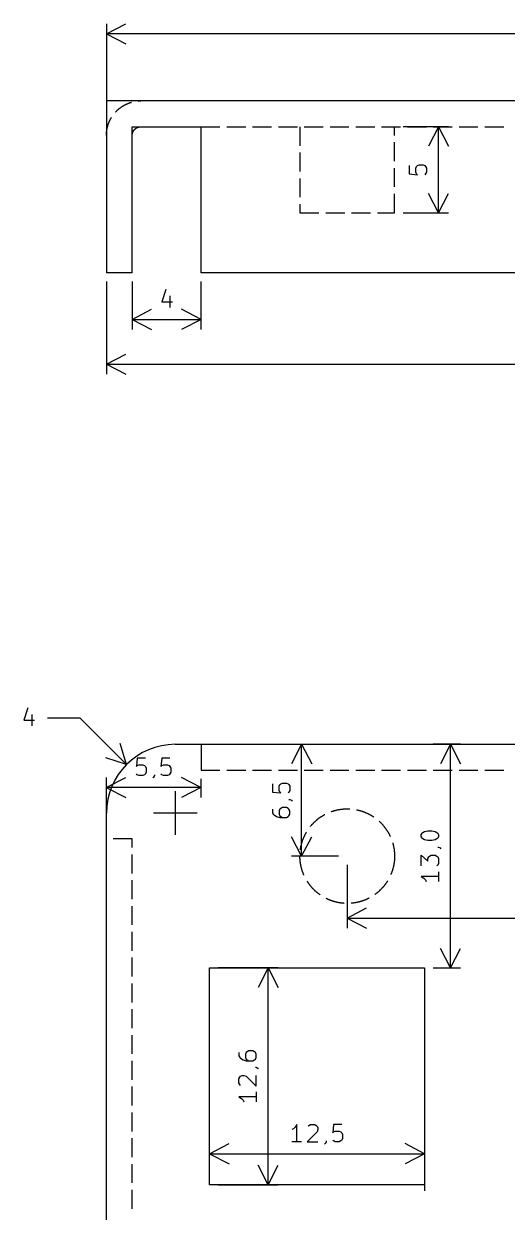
# Model space of a CAD drawing. Extents: x 111 to 500, y -217 to 4.
# Drawn here: x 166.5 to 194.6, y -75.5 to -6.4 of the extents above; entities that cross this region are included whole.
import ezdxf

# ---------------------------------------------------------------- set-up
doc = ezdxf.new("R2010")
doc.units = 0
doc.layers.add('BLACK', color=7, linetype='CONTINUOUS')

msp = doc.modelspace()

# ---------------------------------------------------------------- linework, layer by layer
at = {"layer": 'BLACK', "linetype": 'CONTINUOUS'}
for p, q in [((171.3, -7), (172.426504, -6.413579)), ((171.3, -6.41358), (171.3, -15.4)), ((297.3, -7), (171.3, -7)), ((171.3, -7), (172.426504, -7.586421)), ((423.3, -10.9), (171.3, -10.9)), ((171.3, -10.9), (171.3, -20.9)), ((172.517633, -11.059375), (172.533725, -11.052617)), ((172.533725, -11.052617), (172.549875, -11.046001)), ((172.549875, -11.046001), (172.566083, -11.039525)), ((172.566083, -11.039525), (172.582346, -11.033192)), ((172.582346, -11.033192), (172.598664, -11.027)), ((172.598664, -11.027), (172.615036, -11.020951)), ((172.615036, -11.020951), (172.63146, -11.015045)), ((172.63146, -11.015045), (172.647934, -11.009283)), ((172.647934, -11.009283), (172.664458, -11.003665)), ((172.664458, -11.003665), (172.681031, -10.998191)), ((172.681031, -10.998191), (172.697651, -10.992862)), ((172.697651, -10.992862), (172.714316, -10.987678)), ((172.714316, -10.987678), (172.731027, -10.98264)), ((172.731027, -10.98264), (172.74778, -10.977748)), ((172.74778, -10.977748), (172.764576, -10.973002)), ((172.764576, -10.973002), (172.765002, -10.972884)), ((173.158526, -10.90501), (173.17594, -10.903851)), ((173.17594, -10.903851), (173.193365, -10.902845)), ((173.193365, -10.902845), (173.210797, -10.90199)), ((173.210797, -10.90199), (173.228236, -10.901288)), ((173.228236, -10.901288), (173.24568, -10.900738)), ((173.24568, -10.900738), (173.263129, -10.90034)), ((173.263129, -10.90034), (173.280581, -10.900094)), ((173.280581, -10.900094), (173.298034, -10.900001)), ((173.298034, -10.900001), (173.3, -10.9)), ((171.836622, -11.536722), (171.848575, -11.524004)), ((171.848575, -11.524004), (171.860638, -11.511391)), ((171.860638, -11.511391), (171.87281, -11.498883)), ((171.87281, -11.498883), (171.885091, -11.486482)), ((171.885091, -11.486482), (171.89748, -11.474188)), ((171.89748, -11.474188), (171.909976, -11.462004)), ((171.909976, -11.462004), (171.922578, -11.449928)), ((171.922578, -11.449928), (171.935284, -11.437963)), ((171.935284, -11.437963), (171.948095, -11.42611)), ((171.948095, -11.42611), (171.961008, -11.414368)), ((171.961008, -11.414368), (171.974024, -11.40274)), ((171.974024, -11.40274), (171.98714, -11.391226)), ((171.98714, -11.391226), (172.000356, -11.379827)), ((172.000356, -11.379827), (172.013672, -11.368543)), ((172.013672, -11.368543), (172.027085, -11.357376)), ((172.027085, -11.357376), (172.040595, -11.346327)), ((172.040595, -11.346327), (172.054201, -11.335396)), ((172.054201, -11.335396), (172.067902, -11.324584)), ((172.067902, -11.324584), (172.081697, -11.313892)), ((172.081697, -11.313892), (172.095585, -11.303321)), ((172.095585, -11.303321), (172.109564, -11.292871)), ((172.109564, -11.292871), (172.123634, -11.282544)), ((172.123634, -11.282544), (172.137794, -11.27234)), ((172.137794, -11.27234), (172.152042, -11.26226)), ((172.152042, -11.26226), (172.166377, -11.252305)), ((172.166377, -11.252305), (172.180799, -11.242475)), ((172.180799, -11.242475), (172.195306, -11.232771)), ((172.195306, -11.232771), (172.209898, -11.223195)), ((172.209898, -11.223195), (172.224572, -11.213746)), ((172.224572, -11.213746), (172.239328, -11.204425)), ((172.239328, -11.204425), (172.254165, -11.195234)), ((172.254165, -11.195234), (172.269081, -11.186172)), ((172.269081, -11.186172), (172.284076, -11.177241)), ((172.284076, -11.177241), (172.299149, -11.168441)), ((172.299149, -11.168441), (172.314297, -11.159773)), ((172.314297, -11.159773), (172.329521, -11.151237)), ((172.329521, -11.151237), (172.344819, -11.142835)), ((172.344819, -11.142835), (172.360189, -11.134567)), ((172.360189, -11.134567), (172.375631, -11.126433)), ((172.375631, -11.126433), (172.391143, -11.118434)), ((172.391143, -11.118434), (172.406725, -11.11057)), ((172.406725, -11.11057), (172.422374, -11.102843)), ((172.422374, -11.102843), (172.438091, -11.095253)), ((172.438091, -11.095253), (172.453873, -11.0878)), ((172.453873, -11.0878), (172.469719, -11.080485)), ((172.469719, -11.080485), (172.485629, -11.073309)), ((172.485629, -11.073309), (172.5016, -11.066272)), ((172.5016, -11.066272), (172.517633, -11.059375)), ((171.35126, -12.450098), (171.35526, -12.433109)), ((171.35526, -12.433109), (171.359409, -12.416156)), ((171.359409, -12.416156), (171.363705, -12.39924)), ((171.363705, -12.39924), (171.368148, -12.382362)), ((171.368148, -12.382362), (171.372739, -12.365523)), ((171.372739, -12.365523), (171.377477, -12.348725)), ((171.377477, -12.348725), (171.382361, -12.331969)), ((171.382361, -12.331969), (171.38739, -12.315257)), ((171.38739, -12.315257), (171.392566, -12.298588)), ((171.392566, -12.298588), (171.397887, -12.281966)), ((171.397887, -12.281966), (171.403353, -12.265391)), ((171.403353, -12.265391), (171.408963, -12.248864)), ((171.408963, -12.248864), (171.414717, -12.232386)), ((171.414717, -12.232386), (171.420615, -12.21596)), ((171.420615, -12.21596), (171.426656, -12.199585)), ((171.426656, -12.199585), (171.432839, -12.183264)), ((171.432839, -12.183264), (171.439165, -12.166998)), ((171.439165, -12.166998), (171.445632, -12.150787)), ((171.445632, -12.150787), (171.452241, -12.134633)), ((171.452241, -12.134633), (171.45899, -12.118538)), ((171.45899, -12.118538), (171.46588, -12.102502)), ((171.46588, -12.102502), (171.472909, -12.086527)), ((171.472909, -12.086527), (171.480077, -12.070614)), ((171.480077, -12.070614), (171.487384, -12.054763)), ((171.487384, -12.054763), (171.494829, -12.038978)), ((171.494829, -12.038978), (171.502412, -12.023258)), ((171.502412, -12.023258), (171.510131, -12.007604)), ((171.510131, -12.007604), (171.517987, -11.992019)), ((171.517987, -11.992019), (171.525978, -11.976503)), ((171.525978, -11.976503), (171.534105, -11.961057)), ((171.534105, -11.961057), (171.542366, -11.945682)), ((171.542366, -11.945682), (171.550761, -11.930381)), ((171.550761, -11.930381), (171.559289, -11.915153)), ((171.559289, -11.915153), (171.567949, -11.9)), ((171.567949, -11.9), (171.576742, -11.884923)), ((171.576742, -11.884923), (171.585665, -11.869924)), ((171.585665, -11.869924), (171.59472, -11.855003)), ((171.59472, -11.855003), (171.594951, -11.854626)), ((172.8, -12.4), (176.8, -12.4)), ((172.8, -20.9), (172.8, -12.4)), ((173.112697, -12.436408), (173.116749, -12.434791)), ((173.116749, -12.434791), (173.120816, -12.43321)), ((173.120816, -12.43321), (173.124896, -12.431664)), ((173.124896, -12.431664), (173.12899, -12.430154)), ((173.12899, -12.430154), (173.133097, -12.428679)), ((173.133097, -12.428679), (173.137216, -12.427241)), ((173.137216, -12.427241), (173.141348, -12.425838)), ((173.141348, -12.425838), (173.145492, -12.424472)), ((173.145492, -12.424472), (173.149647, -12.423142)), ((173.149647, -12.423142), (173.153814, -12.421848)), ((173.153814, -12.421848), (173.157992, -12.42059)), ((173.157992, -12.42059), (173.162181, -12.419369)), ((173.162181, -12.419369), (173.166381, -12.418185)), ((173.166381, -12.418185), (173.17059, -12.417037)), ((173.17059, -12.417037), (173.17481, -12.415926)), ((173.17481, -12.415926), (173.179039, -12.414852)), ((173.179039, -12.414852), (173.183277, -12.413815)), ((173.183277, -12.413815), (173.187524, -12.412815)), ((173.187524, -12.412815), (173.19178, -12.411852)), ((173.19178, -12.411852), (173.196044, -12.410926)), ((173.196044, -12.410926), (173.200316, -12.410038)), ((173.200316, -12.410038), (173.204596, -12.409186)), ((173.204596, -12.409186), (173.208882, -12.408373)), ((173.208882, -12.408373), (173.213176, -12.407596)), ((173.213176, -12.407596), (173.217476, -12.406857)), ((173.217476, -12.406857), (173.221783, -12.406156)), ((173.221783, -12.406156), (173.226095, -12.405492)), ((173.226095, -12.405492), (173.230413, -12.404866)), ((173.230413, -12.404866), (173.234737, -12.404278)), ((173.234737, -12.404278), (173.239065, -12.403727)), ((173.239065, -12.403727), (173.243398, -12.403214)), ((173.243398, -12.403214), (173.247736, -12.402739)), ((173.247736, -12.402739), (173.252077, -12.402302)), ((173.252077, -12.402302), (173.256422, -12.401903)), ((173.256422, -12.401903), (173.26077, -12.401541)), ((173.26077, -12.401541), (173.265122, -12.401218)), ((173.265122, -12.401218), (173.269476, -12.400933)), ((173.269476, -12.400933), (173.273832, -12.400685)), ((173.273832, -12.400685), (173.27819, -12.400476)), ((173.27819, -12.400476), (173.28255, -12.400305)), ((173.28255, -12.400305), (173.286912, -12.400171)), ((173.286912, -12.400171), (173.291274, -12.400076)), ((173.291274, -12.400076), (173.295637, -12.400019)), ((173.295637, -12.400019), (173.3, -12.4)), ((176.8, -12.4), (177.9, -12.4)), ((176.8, -20.9), (176.8, -12.4)), ((178.3, -12.4), (179.4, -12.4)), ((179.8, -12.4), (180.9, -12.4)), ((181.3, -12.4), (182.4, -12.4)), ((182.55, -12.4), (182.55, -13.5)), ((182.8, -12.4), (183.9, -12.4)), ((184.3, -12.4), (185.4, -12.4)), ((185.8, -12.4), (186.9, -12.4)), ((187.3, -12.4), (188.4, -12.4)), ((188.05, -12.9), (188.05, -12.4)), ((191.18642, -12.4), (188.55, -12.4)), ((188.8, -12.4), (189.9, -12.4)), ((190.6, -12.4), (190.013579, -13.526504)), ((190.3, -12.4), (191.4, -12.4)), ((190.6, -17.4), (190.6, -12.4)), ((190.6, -12.4), (191.186421, -13.526504)), ((191.8, -12.4), (192.9, -12.4)), ((193.3, -12.4), (194.4, -12.4)), ((171.3, -12.9), (171.300076, -12.882547)), ((171.300076, -12.882547), (171.300305, -12.865095)), ((171.300305, -12.865095), (171.300685, -12.847646)), ((171.300685, -12.847646), (171.301218, -12.830201)), ((171.301218, -12.830201), (171.301904, -12.812761)), ((171.301904, -12.812761), (171.302741, -12.795328)), ((171.302741, -12.795328), (171.30373, -12.777903)), ((171.30373, -12.777903), (171.304872, -12.760487)), ((171.304872, -12.760487), (171.306165, -12.743082)), ((171.306165, -12.743082), (171.307611, -12.725689)), ((171.307611, -12.725689), (171.309208, -12.708308)), ((171.309208, -12.708308), (171.310956, -12.690943)), ((171.310956, -12.690943), (171.312856, -12.673594)), ((171.312856, -12.673594), (171.314908, -12.656261)), ((171.314908, -12.656261), (171.31711, -12.638948)), ((171.31711, -12.638948), (171.319464, -12.621654)), ((171.319464, -12.621654), (171.321968, -12.604381)), ((171.321968, -12.604381), (171.324623, -12.587131)), ((171.324623, -12.587131), (171.327429, -12.569905)), ((171.327429, -12.569905), (171.330384, -12.552704)), ((171.330384, -12.552704), (171.33349, -12.535529)), ((171.33349, -12.535529), (171.336746, -12.518382)), ((171.336746, -12.518382), (171.340151, -12.501264)), ((171.340151, -12.501264), (171.343705, -12.484177)), ((171.343705, -12.484177), (171.347408, -12.467121)), ((171.347408, -12.467121), (171.35126, -12.450098)), ((172.8, -12.9), (172.800019, -12.895637)), ((172.800019, -12.895637), (172.800076, -12.891274)), ((172.800076, -12.891274), (172.800171, -12.886912)), ((172.800171, -12.886912), (172.800305, -12.88255)), ((172.800305, -12.88255), (172.800476, -12.87819)), ((172.800476, -12.87819), (172.800685, -12.873832)), ((172.800685, -12.873832), (172.800933, -12.869476)), ((172.800933, -12.869476), (172.801218, -12.865122)), ((172.801218, -12.865122), (172.801541, -12.86077)), ((172.801541, -12.86077), (172.801903, -12.856422)), ((172.801903, -12.856422), (172.802302, -12.852077)), ((172.802302, -12.852077), (172.802739, -12.847736)), ((172.802739, -12.847736), (172.803214, -12.843398)), ((172.803214, -12.843398), (172.803727, -12.839065)), ((172.803727, -12.839065), (172.804278, -12.834737)), ((172.804278, -12.834737), (172.804866, -12.830413)), ((172.804866, -12.830413), (172.805492, -12.826095)), ((172.805492, -12.826095), (172.806156, -12.821783)), ((172.806156, -12.821783), (172.806857, -12.817476)), ((172.806857, -12.817476), (172.807596, -12.813176)), ((172.807596, -12.813176), (172.808373, -12.808882)), ((172.808373, -12.808882), (172.809186, -12.804596)), ((172.809186, -12.804596), (172.810038, -12.800316)), ((172.810038, -12.800316), (172.810926, -12.796044)), ((172.810926, -12.796044), (172.811852, -12.79178)), ((172.811852, -12.79178), (172.812815, -12.787524)), ((172.812815, -12.787524), (172.813815, -12.783277)), ((172.813815, -12.783277), (172.814852, -12.779039)), ((172.814852, -12.779039), (172.815926, -12.77481)), ((172.815926, -12.77481), (172.817037, -12.77059)), ((172.817037, -12.77059), (172.818185, -12.766381)), ((172.818185, -12.766381), (172.819369, -12.762181)), ((172.819369, -12.762181), (172.82059, -12.757992)), ((172.82059, -12.757992), (172.821848, -12.753814)), ((172.821848, -12.753814), (172.823142, -12.749647)), ((172.823142, -12.749647), (172.824472, -12.745492)), ((172.824472, -12.745492), (172.825838, -12.741348)), ((172.825838, -12.741348), (172.827241, -12.737216)), ((172.827241, -12.737216), (172.828679, -12.733097)), ((172.828679, -12.733097), (172.830154, -12.72899)), ((172.830154, -12.72899), (172.831664, -12.724896)), ((172.831664, -12.724896), (172.83321, -12.720816)), ((172.83321, -12.720816), (172.834791, -12.716749)), ((172.834791, -12.716749), (172.836408, -12.712697)), ((172.836408, -12.712697), (172.83806, -12.708658)), ((172.83806, -12.708658), (172.839748, -12.704634)), ((172.839748, -12.704634), (172.84147, -12.700625)), ((172.84147, -12.700625), (172.843227, -12.696632)), ((172.843227, -12.696632), (172.845019, -12.692653)), ((172.845019, -12.692653), (172.846846, -12.688691)), ((172.846846, -12.688691), (172.848707, -12.684744)), ((172.848707, -12.684744), (172.850603, -12.680814)), ((172.850603, -12.680814), (172.852533, -12.676901)), ((172.852533, -12.676901), (172.854497, -12.673005)), ((172.854497, -12.673005), (172.856495, -12.669126)), ((172.856495, -12.669126), (172.858526, -12.665264)), ((172.858526, -12.665264), (172.860591, -12.661421)), ((172.860591, -12.661421), (172.86269, -12.657595)), ((172.86269, -12.657595), (172.864822, -12.653788)), ((172.864822, -12.653788), (172.866987, -12.65)), ((172.866987, -12.65), (172.869185, -12.646231)), ((172.869185, -12.646231), (172.871416, -12.642481)), ((172.871416, -12.642481), (172.87368, -12.638751)), ((172.87368, -12.638751), (172.875976, -12.63504)), ((172.875976, -12.63504), (172.878304, -12.63135)), ((172.878304, -12.63135), (172.880665, -12.62768)), ((172.880665, -12.62768), (172.883057, -12.624032)), ((172.883057, -12.624032), (172.885481, -12.620404)), ((172.885481, -12.620404), (172.887937, -12.616797)), ((172.887937, -12.616797), (172.890424, -12.613212)), ((172.890424, -12.613212), (172.892942, -12.609649)), ((172.892942, -12.609649), (172.895492, -12.606107)), ((172.895492, -12.606107), (172.898072, -12.602589)), ((172.898072, -12.602589), (172.900682, -12.599092)), ((172.900682, -12.599092), (172.903323, -12.595619)), ((172.903323, -12.595619), (172.905995, -12.592169)), ((172.905995, -12.592169), (172.908696, -12.588743)), ((172.908696, -12.588743), (172.911427, -12.58534)), ((172.911427, -12.58534), (172.914188, -12.581961)), ((172.914188, -12.581961), (172.916978, -12.578606)), ((172.916978, -12.578606), (172.919797, -12.575276)), ((172.919797, -12.575276), (172.922645, -12.57197)), ((172.922645, -12.57197), (172.925522, -12.56869)), ((172.925522, -12.56869), (172.928428, -12.565435)), ((172.928428, -12.565435), (172.931361, -12.562205)), ((172.931361, -12.562205), (172.934323, -12.559001)), ((172.934323, -12.559001), (172.937313, -12.555823)), ((172.937313, -12.555823), (172.94033, -12.552671)), ((172.94033, -12.552671), (172.943375, -12.549545)), ((172.943375, -12.549545), (172.946447, -12.546447)), ((172.946447, -12.546447), (172.949545, -12.543375)), ((172.949545, -12.543375), (172.952671, -12.54033)), ((172.952671, -12.54033), (172.955823, -12.537313)), ((172.955823, -12.537313), (172.959001, -12.534323)), ((172.959001, -12.534323), (172.962205, -12.531361)), ((172.962205, -12.531361), (172.965435, -12.528428)), ((172.965435, -12.528428), (172.96869, -12.525522)), ((172.96869, -12.525522), (172.97197, -12.522645)), ((172.97197, -12.522645), (172.975276, -12.519797)), ((172.975276, -12.519797), (172.978606, -12.516978)), ((172.978606, -12.516978), (172.981961, -12.514188)), ((172.981961, -12.514188), (172.98534, -12.511427)), ((172.98534, -12.511427), (172.988743, -12.508696)), ((172.988743, -12.508696), (172.992169, -12.505995)), ((172.992169, -12.505995), (172.995619, -12.503323)), ((172.995619, -12.503323), (172.999092, -12.500682)), ((172.999092, -12.500682), (173.002589, -12.498072)), ((173.002589, -12.498072), (173.006107, -12.495492)), ((173.006107, -12.495492), (173.009649, -12.492942)), ((173.009649, -12.492942), (173.013212, -12.490424)), ((173.013212, -12.490424), (173.016797, -12.487937)), ((173.016797, -12.487937), (173.020404, -12.485481)), ((173.020404, -12.485481), (173.024032, -12.483057)), ((173.024032, -12.483057), (173.02768, -12.480665)), ((173.02768, -12.480665), (173.03135, -12.478304)), ((173.03135, -12.478304), (173.03504, -12.475976)), ((173.03504, -12.475976), (173.038751, -12.47368)), ((173.038751, -12.47368), (173.042481, -12.471416)), ((173.042481, -12.471416), (173.046231, -12.469185)), ((173.046231, -12.469185), (173.05, -12.466987)), ((173.05, -12.466987), (173.053788, -12.464822)), ((173.053788, -12.464822), (173.057595, -12.46269)), ((173.057595, -12.46269), (173.061421, -12.460591)), ((173.061421, -12.460591), (173.065264, -12.458526)), ((173.065264, -12.458526), (173.069126, -12.456495)), ((173.069126, -12.456495), (173.073005, -12.454497)), ((173.073005, -12.454497), (173.076901, -12.452533)), ((173.076901, -12.452533), (173.080814, -12.450603)), ((173.080814, -12.450603), (173.084744, -12.448707)), ((173.084744, -12.448707), (173.088691, -12.446846)), ((173.088691, -12.446846), (173.092653, -12.445019)), ((173.092653, -12.445019), (173.096632, -12.443227)), ((173.096632, -12.443227), (173.100625, -12.44147)), ((173.100625, -12.44147), (173.104634, -12.439748)), ((173.104634, -12.439748), (173.108658, -12.43806)), ((173.108658, -12.43806), (173.112697, -12.436408)), ((188.05, -14.4), (188.05, -13.3)), ((182.55, -13.9), (182.55, -15)), ((188.05, -15.9), (188.05, -14.8)), ((188.904819, -14.661904), (188.904819, -15.138094)), ((188.904819, -15.138094), (189.381009, -15.185713)), ((189.285771, -14.804761), (189.33339, -14.709523)), ((189.285771, -15.042856), (189.285771, -14.804761)), ((189.33339, -15.138094), (189.285771, -15.042856)), ((189.33339, -14.709523), (189.381009, -14.661904)), ((189.381009, -15.185713), (189.33339, -15.138094)), ((189.381009, -14.661904), (189.476247, -14.614285)), ((189.476247, -14.614285), (189.714342, -14.614285)), ((189.714342, -14.614285), (189.80958, -14.661904)), ((189.80958, -14.661904), (189.8572, -14.709523)), ((189.8572, -15.138094), (189.80958, -15.185713)), ((189.8572, -14.709523), (189.904819, -14.804761)), ((189.904819, -15.042856), (189.8572, -15.138094)), ((189.904819, -14.804761), (189.904819, -15.042856)), ((182.55, -15.4), (182.55, -16.5)), ((188.05, -17.4), (188.05, -16.3)), ((190.6, -17.4), (190.013579, -16.273496)), ((190.6, -17.4), (191.186421, -16.273496)), ((182.55, -16.9), (182.55, -17.4)), ((182.55, -17.4), (183.65, -17.4)), ((184.05, -17.4), (185.15, -17.4)), ((185.55, -17.4), (186.65, -17.4)), ((187.05, -17.4), (188.05, -17.4)), ((188.55, -17.4), (191.18642, -17.4)), ((172.8, -20.9), (171.3, -20.9)), ((171.3, -21.4), (171.3, -26.78642)), ((172.8, -21.4), (172.8, -24.18642)), ((417.8, -20.9), (176.8, -20.9)), ((176.8, -24.18642), (176.8, -21.4)), ((174.752381, -21.8572), (174.514286, -22.571485)), ((174.514286, -22.571485), (175.133333, -22.571485)), ((174.990476, -22.238152), (174.990476, -22.904819)), ((172.8, -23.6), (173.926504, -23.013579)), ((176.8, -23.6), (175.673496, -23.013579)), ((172.8, -23.6), (176.8, -23.6)), ((172.8, -23.6), (173.926504, -24.186421)), ((176.8, -23.6), (175.673496, -24.186421)), ((171.3, -26.2), (172.426504, -25.613579)), ((171.3, -26.2), (423.3, -26.2)), ((171.3, -26.2), (172.426504, -26.786421)), ((166.733333, -46.184696), (166.495238, -46.898981)), ((166.495238, -46.898981), (167.114285, -46.898981)), ((166.971428, -46.565648), (166.971428, -47.232315)), ((169.777496, -46.777496), (167.882143, -46.777496)), ((172.471573, -49.471573), (169.777496, -46.777496)), ((172.471573, -49.471573), (172.089677, -48.260352)), ((175.3, -48.3), (419.3, -48.3)), ((176.8, -48.3), (176.8, -49.8)), ((176.8, -48.3), (176.8, -49.4)), ((182.65, -48.3), (182.063579, -49.426504)), ((182.06358, -48.3), (184.05, -48.3)), ((182.65, -54.8), (182.65, -48.3)), ((182.65, -48.3), (183.236421, -49.426504)), ((191.88642, -48.3), (190.3, -48.3)), ((191.3, -48.3), (190.713579, -49.426504)), ((191.3, -61.3), (191.3, -48.3)), ((191.3, -48.3), (191.886421, -49.426504)), ((172.471573, -49.471573), (171.260352, -49.089677)), ((173.090638, -49.1118), (173.043019, -49.58799)), ((173.043019, -49.58799), (173.090638, -49.540371)), ((173.566828, -49.1118), (173.090638, -49.1118)), ((173.090638, -49.540371), (173.185876, -49.492752)), ((173.185876, -49.492752), (173.423971, -49.492752)), ((173.423971, -49.492752), (173.519209, -49.540371)), ((173.519209, -49.540371), (173.566828, -49.58799)), ((173.566828, -49.58799), (173.614447, -49.683228)), ((173.614447, -49.683228), (173.614447, -49.921323)), ((174.519209, -49.1118), (174.47159, -49.58799)), ((174.47159, -49.58799), (174.519209, -49.540371)), ((174.995399, -49.1118), (174.519209, -49.1118)), ((174.519209, -49.540371), (174.614447, -49.492752)), ((174.614447, -49.492752), (174.852542, -49.492752)), ((174.852542, -49.492752), (174.94778, -49.540371)), ((174.94778, -49.540371), (174.995399, -49.58799)), ((174.995399, -49.58799), (175.043018, -49.683228)), ((175.043018, -49.683228), (175.043018, -49.921323)), ((171.293019, -50.806981), (172.419523, -50.22056)), ((171.293019, -50.220561), (171.293019, -52.806981)), ((173.090638, -50.064181), (173.043019, -50.016561)), ((173.185876, -50.1118), (173.090638, -50.064181)), ((173.423971, -50.1118), (173.185876, -50.1118)), ((173.519209, -50.064181), (173.423971, -50.1118)), ((173.566828, -50.016561), (173.519209, -50.064181)), ((173.614447, -49.921323), (173.566828, -50.016561)), ((174.043019, -50.207038), (173.9954, -50.254657)), ((174.090638, -50.1118), (174.043019, -50.207038)), ((174.090638, -50.064181), (174.090638, -50.1118)), ((174.519209, -50.064181), (174.47159, -50.016561)), ((174.614447, -50.1118), (174.519209, -50.064181)), ((174.852542, -50.1118), (174.614447, -50.1118)), ((174.94778, -50.064181), (174.852542, -50.1118)), ((174.995399, -50.016561), (174.94778, -50.064181)), ((175.043018, -49.921323), (174.995399, -50.016561)), ((176.793019, -50.806981), (175.666515, -50.22056)), ((176.793019, -50.306981), (176.793019, -51.393401)), ((176.8, -49.8), (177.9, -49.8)), ((178.3, -49.8), (179.4, -49.8)), ((179.8, -49.8), (180.9, -49.8)), ((181.3, -49.8), (182.4, -49.8)), ((182.8, -49.8), (183.9, -49.8)), ((184.3, -49.8), (185.4, -49.8)), ((185.8, -49.8), (186.9, -49.8)), ((187.3, -49.8), (188.4, -49.8)), ((188.8, -49.8), (189.9, -49.8)), ((190.3, -49.8), (191.4, -49.8)), ((191.8, -49.8), (192.9, -49.8)), ((193.3, -49.8), (194.4, -49.8)), ((176.793019, -50.806981), (171.293019, -50.806981)), ((171.293019, -50.806981), (172.419523, -51.393402)), ((175.3, -51.03), (175.3, -53.57)), ((176.793019, -50.806981), (175.666515, -51.393402)), ((180.954819, -50.597619), (180.954819, -51.073809)), ((180.954819, -51.073809), (181.431009, -51.121428)), ((181.335771, -50.740476), (181.38339, -50.645238)), ((181.335771, -50.978571), (181.335771, -50.740476)), ((181.38339, -51.073809), (181.335771, -50.978571)), ((181.38339, -50.645238), (181.431009, -50.597619)), ((181.431009, -51.121428), (181.38339, -51.073809)), ((181.431009, -50.597619), (181.526247, -50.55)), ((181.526247, -50.55), (181.764342, -50.55)), ((181.764342, -50.55), (181.85958, -50.597619)), ((181.85958, -50.597619), (181.9072, -50.645238)), ((181.9072, -51.073809), (181.85958, -51.121428)), ((181.9072, -50.645238), (181.954819, -50.740476)), ((181.954819, -50.978571), (181.9072, -51.073809)), ((181.954819, -50.740476), (181.954819, -50.978571)), ((181.9072, -51.50238), (181.954819, -51.50238)), ((181.954819, -51.50238), (182.050057, -51.549999)), ((182.050057, -51.549999), (182.097676, -51.597618)), ((171.3, -162.3), (171.3, -52.3)), ((176.57, -52.3), (174.03, -52.3)), ((180.954819, -52.073809), (180.954819, -52.264285)), ((180.954819, -52.264285), (181.002438, -52.359523)), ((181.002438, -52.359523), (181.050057, -52.407142)), ((181.050057, -52.407142), (181.192914, -52.50238)), ((181.192914, -52.50238), (181.38339, -52.549999)), ((181.38339, -52.073809), (181.335771, -52.169047)), ((181.335771, -52.169047), (181.335771, -52.359523)), ((181.335771, -52.359523), (181.38339, -52.454761)), ((181.431009, -52.02619), (181.38339, -52.073809)), ((181.38339, -52.454761), (181.431009, -52.50238)), ((181.526247, -51.978571), (181.431009, -52.02619)), ((181.431009, -52.50238), (181.526247, -52.549999)), ((181.764342, -51.978571), (181.526247, -51.978571)), ((181.85958, -52.02619), (181.764342, -51.978571)), ((181.764342, -52.549999), (181.85958, -52.50238)), ((181.9072, -52.073809), (181.85958, -52.02619)), ((181.85958, -52.50238), (181.9072, -52.454761)), ((181.954819, -52.169047), (181.9072, -52.073809)), ((181.9072, -52.454761), (181.954819, -52.359523)), ((181.954819, -52.359523), (181.954819, -52.169047)), ((183.772809, -52.51304), (183.792824, -52.4998)), ((183.792824, -52.4998), (183.812954, -52.486735)), ((183.812954, -52.486735), (183.833198, -52.473846)), ((183.833198, -52.473846), (183.853553, -52.461135)), ((183.853553, -52.461135), (183.874018, -52.448601)), ((183.874018, -52.448601), (183.894592, -52.436247)), ((183.894592, -52.436247), (183.915273, -52.424073)), ((183.915273, -52.424073), (183.936059, -52.412079)), ((183.936059, -52.412079), (183.956949, -52.400268)), ((183.956949, -52.400268), (183.977942, -52.388639)), ((183.977942, -52.388639), (183.995582, -52.379051)), ((184.360254, -52.215551), (184.382843, -52.207448)), ((184.382843, -52.207448), (184.405502, -52.199544)), ((184.405502, -52.199544), (184.428229, -52.191837)), ((184.428229, -52.191837), (184.451023, -52.184329)), ((184.451023, -52.184329), (184.473881, -52.177019)), ((184.473881, -52.177019), (184.496802, -52.16991)), ((184.496802, -52.16991), (184.519784, -52.163001)), ((184.519784, -52.163001), (184.542825, -52.156293)), ((184.542825, -52.156293), (184.565925, -52.149786)), ((184.565925, -52.149786), (184.58908, -52.143481)), ((184.58908, -52.143481), (184.612289, -52.137378)), ((184.612289, -52.137378), (184.635551, -52.131478)), ((184.635551, -52.131478), (184.658863, -52.125782)), ((184.658863, -52.125782), (184.682224, -52.120289)), ((184.682224, -52.120289), (184.705632, -52.115)), ((184.705632, -52.115), (184.729085, -52.109915)), ((184.729085, -52.109915), (184.752582, -52.105035)), ((184.752582, -52.105035), (184.776121, -52.100361)), ((184.776121, -52.100361), (184.799699, -52.095892)), ((184.799699, -52.095892), (184.823316, -52.091629)), ((184.823316, -52.091629), (184.846969, -52.087573)), ((184.846969, -52.087573), (184.870656, -52.083722)), ((184.870656, -52.083722), (184.894376, -52.080079)), ((184.894376, -52.080079), (184.918127, -52.076643)), ((184.918127, -52.076643), (184.941907, -52.073414)), ((184.941907, -52.073414), (184.965714, -52.070393)), ((184.965714, -52.070393), (184.989547, -52.06758)), ((184.989547, -52.06758), (185.013403, -52.064975)), ((185.013403, -52.064975), (185.037282, -52.062578)), ((185.037282, -52.062578), (185.06118, -52.06039)), ((185.06118, -52.06039), (185.085096, -52.05841)), ((185.085096, -52.05841), (185.109029, -52.056639)), ((185.109029, -52.056639), (185.132976, -52.055077)), ((185.132976, -52.055077), (185.156936, -52.053724)), ((185.156936, -52.053724), (185.180907, -52.05258)), ((185.180907, -52.05258), (185.204887, -52.051645)), ((185.204887, -52.051645), (185.228874, -52.05092)), ((185.228874, -52.05092), (185.252867, -52.050404)), ((185.252867, -52.050404), (185.276863, -52.050097)), ((185.276863, -52.050097), (185.300861, -52.05)), ((185.300861, -52.05), (185.324859, -52.050112)), ((185.324859, -52.050112), (185.348855, -52.050434)), ((185.348855, -52.050434), (185.372848, -52.050965)), ((185.372848, -52.050965), (185.396834, -52.051705)), ((185.396834, -52.051705), (185.420814, -52.052655)), ((185.420814, -52.052655), (185.440869, -52.05361)), ((185.837449, -52.10303), (185.860964, -52.107822)), ((185.860964, -52.107822), (185.884436, -52.11282)), ((185.884436, -52.11282), (185.907863, -52.118023)), ((185.907863, -52.118023), (185.931244, -52.123429)), ((185.931244, -52.123429), (185.954577, -52.12904)), ((185.954577, -52.12904), (185.977861, -52.134854)), ((185.977861, -52.134854), (186.001092, -52.140871)), ((186.001092, -52.140871), (186.024271, -52.14709)), ((186.024271, -52.14709), (186.047394, -52.153511)), ((186.047394, -52.153511), (186.07046, -52.160134)), ((186.07046, -52.160134), (186.093468, -52.166958)), ((186.093468, -52.166958), (186.116415, -52.173983)), ((186.116415, -52.173983), (186.1393, -52.181207)), ((186.1393, -52.181207), (186.162121, -52.188631)), ((186.162121, -52.188631), (186.184876, -52.196254)), ((186.184876, -52.196254), (186.207564, -52.204075)), ((186.207564, -52.204075), (186.230183, -52.212094)), ((186.230183, -52.212094), (186.252731, -52.220309)), ((186.252731, -52.220309), (186.275207, -52.228722)), ((186.275207, -52.228722), (186.297608, -52.23733)), ((186.297608, -52.23733), (186.319933, -52.246133)), ((186.319933, -52.246133), (186.342181, -52.255131)), ((186.342181, -52.255131), (186.364349, -52.264322)), ((186.364349, -52.264322), (186.386436, -52.273707)), ((186.386436, -52.273707), (186.40844, -52.283284)), ((186.40844, -52.283284), (186.43036, -52.293053)), ((186.43036, -52.293053), (186.452194, -52.303012)), ((186.452194, -52.303012), (186.47394, -52.313162)), ((186.47394, -52.313162), (186.495597, -52.323501)), ((186.495597, -52.323501), (186.517163, -52.334029)), ((186.517163, -52.334029), (186.538636, -52.344744)), ((186.538636, -52.344744), (186.560015, -52.355647)), ((186.560015, -52.355647), (186.581297, -52.366735)), ((186.581297, -52.366735), (186.602483, -52.378009)), ((186.602483, -52.378009), (186.623569, -52.389468)), ((186.623569, -52.389468), (186.644554, -52.40111)), ((186.644554, -52.40111), (186.665437, -52.412934)), ((186.665437, -52.412934), (186.686215, -52.424941)), ((186.686215, -52.424941), (186.706889, -52.437128)), ((186.706889, -52.437128), (186.727455, -52.449495)), ((186.727455, -52.449495), (186.747912, -52.462041)), ((186.747912, -52.462041), (186.768259, -52.474766)), ((186.768259, -52.474766), (186.788495, -52.487667)), ((186.788495, -52.487667), (186.808617, -52.500745)), ((186.808617, -52.500745), (186.828624, -52.513997)), ((181.38339, -52.549999), (181.764342, -52.549999)), ((183.15579, -53.078123), (183.170897, -53.059477)), ((183.170897, -53.059477), (183.186167, -53.040963)), ((183.186167, -53.040963), (183.201598, -53.022584)), ((183.201598, -53.022584), (183.217188, -53.00434)), ((183.217188, -53.00434), (183.232938, -52.986232)), ((183.232938, -52.986232), (183.248844, -52.968263)), ((183.248844, -52.968263), (183.264907, -52.950433)), ((183.264907, -52.950433), (183.281125, -52.932745)), ((183.281125, -52.932745), (183.297496, -52.915198)), ((183.297496, -52.915198), (183.31402, -52.897795)), ((183.31402, -52.897795), (183.330696, -52.880536)), ((183.330696, -52.880536), (183.347521, -52.863424)), ((183.347521, -52.863424), (183.364495, -52.84646)), ((183.364495, -52.84646), (183.381616, -52.829644)), ((183.381616, -52.829644), (183.398884, -52.812978)), ((183.398884, -52.812978), (183.416296, -52.796463)), ((183.416296, -52.796463), (183.433851, -52.780102)), ((183.433851, -52.780102), (183.451549, -52.763893)), ((183.451549, -52.763893), (183.469388, -52.74784)), ((183.469388, -52.74784), (183.487366, -52.731944)), ((183.487366, -52.731944), (183.505482, -52.716204)), ((183.505482, -52.716204), (183.523734, -52.700624)), ((183.523734, -52.700624), (183.542122, -52.685203)), ((183.542122, -52.685203), (183.560644, -52.669943)), ((183.560644, -52.669943), (183.579298, -52.654846)), ((183.579298, -52.654846), (183.598084, -52.639912)), ((183.598084, -52.639912), (183.616999, -52.625142)), ((183.616999, -52.625142), (183.636042, -52.610538)), ((183.636042, -52.610538), (183.655211, -52.596101)), ((183.655211, -52.596101), (183.674506, -52.581832)), ((183.674506, -52.581832), (183.693925, -52.567731)), ((183.693925, -52.567731), (183.713466, -52.553801)), ((183.713466, -52.553801), (183.733128, -52.540041)), ((183.733128, -52.540041), (183.75291, -52.526454)), ((183.75291, -52.526454), (183.772809, -52.51304)), ((186.828624, -52.513997), (186.845273, -52.525218)), ((187.158667, -52.773215), (187.176283, -52.789512)), ((187.176283, -52.789512), (187.193756, -52.805962)), ((187.193756, -52.805962), (187.211085, -52.822564)), ((187.211085, -52.822564), (187.228268, -52.839316)), ((187.228268, -52.839316), (187.245305, -52.856218)), ((187.245305, -52.856218), (187.262193, -52.873268)), ((187.262193, -52.873268), (187.278932, -52.890464)), ((187.278932, -52.890464), (187.295521, -52.907806)), ((187.295521, -52.907806), (187.311957, -52.925292)), ((187.311957, -52.925292), (187.32824, -52.942921)), ((187.32824, -52.942921), (187.344369, -52.960691)), ((187.344369, -52.960691), (187.360342, -52.978601)), ((187.360342, -52.978601), (187.376158, -52.99665)), ((187.376158, -52.99665), (187.391816, -53.014837)), ((187.391816, -53.014837), (187.407314, -53.033159)), ((187.407314, -53.033159), (187.422652, -53.051616)), ((187.422652, -53.051616), (187.437829, -53.070206)), ((187.437829, -53.070206), (187.452843, -53.088928)), ((187.452843, -53.088928), (187.467692, -53.10778)), ((187.467692, -53.10778), (187.482377, -53.12676)), ((187.482377, -53.12676), (187.496895, -53.145869)), ((187.496895, -53.145869), (187.511247, -53.165103)), ((187.511247, -53.165103), (187.525429, -53.184462)), ((187.525429, -53.184462), (187.539443, -53.203944)), ((172.8, -53.8), (171.7, -53.8)), ((172.8, -54.3), (172.8, -53.8)), ((182.65, -54.8), (182.063579, -53.673496)), ((182.65, -54.8), (183.236421, -53.673496)), ((182.700034, -53.904077), (182.707952, -53.881422)), ((182.707952, -53.881422), (182.716066, -53.858838)), ((182.716066, -53.858838), (182.724378, -53.836325)), ((182.724378, -53.836325), (182.732885, -53.813885)), ((182.732885, -53.813885), (182.741589, -53.791521)), ((182.741589, -53.791521), (182.750486, -53.769233)), ((182.750486, -53.769233), (182.759579, -53.747024)), ((182.759579, -53.747024), (182.768864, -53.724895)), ((182.768864, -53.724895), (182.778342, -53.702848)), ((182.778342, -53.702848), (182.788013, -53.680884)), ((182.788013, -53.680884), (182.797874, -53.659006)), ((182.797874, -53.659006), (182.807927, -53.637214)), ((182.807927, -53.637214), (182.818169, -53.615511)), ((182.818169, -53.615511), (182.8286, -53.593899)), ((182.8286, -53.593899), (182.839219, -53.572378)), ((182.839219, -53.572378), (182.850025, -53.550951)), ((182.850025, -53.550951), (182.861019, -53.529618)), ((182.861019, -53.529618), (182.872197, -53.508383)), ((182.872197, -53.508383), (182.883561, -53.487246)), ((182.883561, -53.487246), (182.895109, -53.466209)), ((182.895109, -53.466209), (182.90684, -53.445273)), ((182.90684, -53.445273), (182.918753, -53.424441)), ((182.918753, -53.424441), (182.928859, -53.407092)), ((187.539443, -53.203944), (187.553286, -53.223547)), ((187.553286, -53.223547), (187.566957, -53.24327)), ((187.566957, -53.24327), (187.580455, -53.263112)), ((187.580455, -53.263112), (187.59378, -53.283071)), ((187.59378, -53.283071), (187.60693, -53.303146)), ((187.60693, -53.303146), (187.619905, -53.323334)), ((187.619905, -53.323334), (187.632703, -53.343635)), ((187.632703, -53.343635), (187.645323, -53.364047)), ((187.645323, -53.364047), (187.657764, -53.384568)), ((187.657764, -53.384568), (187.670026, -53.405197)), ((187.670026, -53.405197), (187.682108, -53.425933)), ((187.682108, -53.425933), (187.694008, -53.446772)), ((187.694008, -53.446772), (187.705726, -53.467715)), ((187.705726, -53.467715), (187.717261, -53.48876)), ((187.717261, -53.48876), (187.728611, -53.509904)), ((187.728611, -53.509904), (187.739777, -53.531146)), ((187.739777, -53.531146), (187.750757, -53.552486)), ((187.750757, -53.552486), (187.76155, -53.57392)), ((187.76155, -53.57392), (187.772155, -53.595447)), ((187.772155, -53.595447), (187.782573, -53.617066)), ((187.782573, -53.617066), (187.792801, -53.638776)), ((187.792801, -53.638776), (187.801213, -53.657006)), ((189.604819, -53.561904), (189.652438, -53.466666)), ((189.604819, -53.657142), (189.604819, -53.561904)), ((189.652438, -53.75238), (189.604819, -53.657142)), ((189.652438, -53.466666), (189.700057, -53.419047)), ((189.700057, -53.799999), (189.652438, -53.75238)), ((189.700057, -53.419047), (189.795295, -53.371428)), ((189.795295, -53.847618), (189.700057, -53.799999)), ((189.795295, -53.371428), (189.985771, -53.323809)), ((189.985771, -53.895237), (189.795295, -53.847618)), ((189.985771, -53.323809), (190.223866, -53.323809)), ((190.223866, -53.323809), (190.414342, -53.371428)), ((190.414342, -53.847618), (190.223866, -53.895237)), ((190.414342, -53.371428), (190.50958, -53.419047)), ((190.50958, -53.799999), (190.414342, -53.847618)), ((190.50958, -53.419047), (190.5572, -53.466666)), ((190.5572, -53.75238), (190.50958, -53.799999)), ((190.5572, -53.466666), (190.604819, -53.561904)), ((190.604819, -53.657142), (190.5572, -53.75238)), ((190.604819, -53.561904), (190.604819, -53.657142)), ((182.573611, -54.440412), (182.576853, -54.416634)), ((182.576853, -54.416634), (182.580302, -54.392885)), ((182.580302, -54.392885), (182.583958, -54.369167)), ((182.583958, -54.369167), (182.587821, -54.345482)), ((182.587821, -54.345482), (182.591891, -54.321831)), ((182.591891, -54.321831), (182.596167, -54.298217)), ((182.596167, -54.298217), (182.600649, -54.274641)), ((182.600649, -54.274641), (182.605336, -54.251105)), ((182.605336, -54.251105), (182.610228, -54.227611)), ((182.610228, -54.227611), (182.615326, -54.20416)), ((182.615326, -54.20416), (182.620628, -54.180755)), ((182.620628, -54.180755), (182.626134, -54.157397)), ((182.626134, -54.157397), (182.631843, -54.134088)), ((182.631843, -54.134088), (182.637756, -54.11083)), ((182.637756, -54.11083), (182.643871, -54.087624)), ((182.643871, -54.087624), (182.650189, -54.064472)), ((182.650189, -54.064472), (182.656708, -54.041376)), ((182.656708, -54.041376), (182.663429, -54.018338)), ((182.663429, -54.018338), (182.670351, -53.99536)), ((182.670351, -53.99536), (182.677473, -53.972443)), ((182.677473, -53.972443), (182.684794, -53.949589)), ((182.684794, -53.949589), (182.692315, -53.9268)), ((182.692315, -53.9268), (182.700034, -53.904077)), ((187.940468, -54.031607), (187.947073, -54.054679)), ((187.947073, -54.054679), (187.953476, -54.077807)), ((187.953476, -54.077807), (187.959678, -54.10099)), ((187.959678, -54.10099), (187.965676, -54.124226)), ((187.965676, -54.124226), (187.971472, -54.147514)), ((187.971472, -54.147514), (187.977064, -54.170852)), ((187.977064, -54.170852), (187.982453, -54.194237)), ((187.982453, -54.194237), (187.987637, -54.217669)), ((187.987637, -54.217669), (187.992616, -54.241145)), ((187.992616, -54.241145), (187.99739, -54.264663)), ((187.99739, -54.264663), (188.001959, -54.288223)), ((188.001959, -54.288223), (188.006322, -54.311821)), ((188.006322, -54.311821), (188.010479, -54.335456)), ((188.010479, -54.335456), (188.01443, -54.359127)), ((188.01443, -54.359127), (188.018174, -54.382831)), ((188.018174, -54.382831), (188.021711, -54.406567)), ((188.021711, -54.406567), (188.025041, -54.430334)), ((188.025041, -54.430334), (188.028163, -54.454128)), ((188.028163, -54.454128), (188.031077, -54.477948)), ((188.031077, -54.477948), (188.033784, -54.501793)), ((188.033784, -54.501793), (188.036282, -54.525661)), ((188.036282, -54.525661), (188.038572, -54.54955)), ((188.038572, -54.54955), (188.040653, -54.573458)), ((188.040653, -54.573458), (188.042526, -54.597383)), ((190.223866, -53.895237), (189.985771, -53.895237)), ((190.5572, -54.276189), (190.604819, -54.276189)), ((190.604819, -54.276189), (190.700057, -54.323808)), ((190.700057, -54.323808), (190.747676, -54.371427)), ((172.8, -55.8), (172.8, -54.7)), ((184.8, -54.8), (182.06358, -54.8)), ((182.550643, -54.859453), (182.550282, -54.839378)), ((182.551266, -54.883443), (182.550643, -54.859453)), ((182.552099, -54.907427), (182.551266, -54.883443)), ((182.553141, -54.931402), (182.552099, -54.907427)), ((182.554392, -54.955368), (182.553141, -54.931402)), ((182.555853, -54.979321), (182.554392, -54.955368)), ((182.557522, -55.003261), (182.555853, -54.979321)), ((182.5594, -55.027186), (182.557522, -55.003261)), ((182.561487, -55.051093), (182.5594, -55.027186)), ((182.563783, -55.074982), (182.561487, -55.051093)), ((182.566287, -55.098849), (182.563783, -55.074982)), ((182.568999, -55.122693), (182.566287, -55.098849)), ((182.571918, -55.146513), (182.568999, -55.122693)), ((182.575046, -55.170307), (182.571918, -55.146513)), ((182.578381, -55.194072), (182.575046, -55.170307)), ((182.581924, -55.217807), (182.578381, -55.194072)), ((182.585674, -55.241511), (182.581924, -55.217807)), ((182.58963, -55.265181), (182.585674, -55.241511)), ((182.593792, -55.288815), (182.58963, -55.265181)), ((188.012285, -55.253881), (188.008221, -55.277532)), ((188.016143, -55.230195), (188.012285, -55.253881)), ((188.019794, -55.206476), (188.016143, -55.230195)), ((188.023237, -55.182726), (188.019794, -55.206476)), ((188.026473, -55.158947), (188.023237, -55.182726)), ((188.029502, -55.135141), (188.026473, -55.158947)), ((188.032323, -55.111309), (188.029502, -55.135141)), ((188.034935, -55.087453), (188.032323, -55.111309)), ((188.03734, -55.063576), (188.034935, -55.087453)), ((188.039535, -55.039678), (188.03734, -55.063576)), ((188.041523, -55.015763), (188.039535, -55.039678)), ((188.043301, -54.99183), (188.041523, -55.015763)), ((188.042526, -54.597383), (188.044189, -54.621323)), ((188.044871, -54.967883), (188.043301, -54.99183)), ((188.044189, -54.621323), (188.045644, -54.645277)), ((188.046231, -54.943924), (188.044871, -54.967883)), ((188.045644, -54.645277), (188.04689, -54.669243)), ((188.047383, -54.919953), (188.046231, -54.943924)), ((188.04689, -54.669243), (188.047926, -54.693219)), ((188.048325, -54.895974), (188.047383, -54.919953)), ((188.047926, -54.693219), (188.048753, -54.717203)), ((188.049058, -54.871987), (188.048325, -54.895974)), ((188.048753, -54.717203), (188.049371, -54.741193)), ((188.049581, -54.847994), (188.049058, -54.871987)), ((188.049371, -54.741193), (188.04978, -54.765188)), ((188.049895, -54.823998), (188.049581, -54.847994)), ((188.04978, -54.765188), (188.049979, -54.789185)), ((188.05, -54.8), (188.049895, -54.823998)), ((188.049979, -54.789185), (188.05, -54.8)), ((189.604819, -55.371427), (189.604819, -54.75238)), ((189.604819, -54.75238), (189.985771, -55.085713)), ((189.985771, -54.942856), (190.03339, -54.847618)), ((189.985771, -55.085713), (189.985771, -54.942856)), ((190.03339, -54.847618), (190.081009, -54.799999)), ((190.081009, -54.799999), (190.176247, -54.75238)), ((190.176247, -54.75238), (190.414342, -54.75238)), ((190.414342, -54.75238), (190.50958, -54.799999)), ((190.50958, -54.799999), (190.5572, -54.847618)), ((190.5572, -54.847618), (190.604819, -54.942856)), ((190.604819, -55.22857), (190.5572, -55.323808)), ((190.604819, -54.942856), (190.604819, -55.22857)), ((182.598161, -55.312412), (182.593792, -55.288815)), ((182.602735, -55.33597), (182.598161, -55.312412)), ((182.607515, -55.359488), (182.602735, -55.33597)), ((182.6125, -55.382962), (182.607515, -55.359488)), ((182.61769, -55.406393), (182.6125, -55.382962)), ((182.623084, -55.429777), (182.61769, -55.406393)), ((182.628681, -55.453113), (182.623084, -55.429777)), ((182.634483, -55.4764), (182.628681, -55.453113)), ((182.640487, -55.499635), (182.634483, -55.4764)), ((182.646693, -55.522816), (182.640487, -55.499635)), ((182.653102, -55.545943), (182.646693, -55.522816)), ((182.659712, -55.569013), (182.653102, -55.545943)), ((182.666524, -55.592024), (182.659712, -55.569013)), ((182.673536, -55.614975), (182.666524, -55.592024)), ((182.680747, -55.637864), (182.673536, -55.614975)), ((182.688159, -55.660689), (182.680747, -55.637864)), ((182.695769, -55.683449), (182.688159, -55.660689)), ((182.703578, -55.706141), (182.695769, -55.683449)), ((182.711584, -55.728764), (182.703578, -55.706141)), ((182.719788, -55.751317), (182.711584, -55.728764)), ((182.728187, -55.773797), (182.719788, -55.751317)), ((182.736783, -55.796203), (182.728187, -55.773797)), ((182.745574, -55.818533), (182.736783, -55.796203)), ((182.75456, -55.840785), (182.745574, -55.818533)), ((182.763739, -55.862959), (182.75456, -55.840785)), ((182.773112, -55.885051), (182.763739, -55.862959)), ((182.782677, -55.907061), (182.773112, -55.885051)), ((185.3, -55.3), (185.3, -58.98642)), ((187.840669, -55.852379), (187.832918, -55.8709)), ((187.849756, -55.830168), (187.840669, -55.852379)), ((187.858648, -55.807878), (187.849756, -55.830168)), ((187.867346, -55.785512), (187.858648, -55.807878)), ((187.875849, -55.76307), (187.867346, -55.785512)), ((187.884155, -55.740555), (187.875849, -55.76307)), ((187.892264, -55.717969), (187.884155, -55.740555)), ((187.900176, -55.695312), (187.892264, -55.717969)), ((187.90789, -55.672588), (187.900176, -55.695312)), ((187.915405, -55.649797), (187.90789, -55.672588)), ((187.922722, -55.626941), (187.915405, -55.649797)), ((187.929838, -55.604022), (187.922722, -55.626941)), ((187.936754, -55.581042), (187.929838, -55.604022)), ((187.94347, -55.558003), (187.936754, -55.581042)), ((187.949984, -55.534906), (187.94347, -55.558003)), ((187.956296, -55.511752), (187.949984, -55.534906)), ((187.962406, -55.488545), (187.956296, -55.511752)), ((187.968313, -55.465285), (187.962406, -55.488545)), ((187.974017, -55.441975), (187.968313, -55.465285)), ((187.979518, -55.418615), (187.974017, -55.441975)), ((187.984814, -55.395209), (187.979518, -55.418615)), ((187.989906, -55.371757), (187.984814, -55.395209)), ((187.994793, -55.348262), (187.989906, -55.371757)), ((187.999475, -55.324725), (187.994793, -55.348262)), ((188.003951, -55.301148), (187.999475, -55.324725)), ((188.008221, -55.277532), (188.003951, -55.301148)), ((190.5572, -55.323808), (190.50958, -55.371427)), ((190.604819, -55.704761), (190.604819, -56.276189)), ((172.8, -57.3), (172.8, -56.2)), ((182.980442, -56.277211), (182.969719, -56.260237)), ((182.993421, -56.297396), (182.980442, -56.277211)), ((183.006576, -56.317468), (182.993421, -56.297396)), ((183.019906, -56.337423), (183.006576, -56.317468)), ((183.033409, -56.357262), (183.019906, -56.337423)), ((183.047085, -56.376982), (183.033409, -56.357262)), ((183.060932, -56.396582), (183.047085, -56.376982)), ((183.07495, -56.416061), (183.060932, -56.396582)), ((183.089137, -56.435416), (183.07495, -56.416061)), ((183.103493, -56.454647), (183.089137, -56.435416)), ((183.118016, -56.473752), (183.103493, -56.454647)), ((183.132705, -56.49273), (183.118016, -56.473752)), ((183.147559, -56.511578), (183.132705, -56.49273)), ((183.162578, -56.530296), (183.147559, -56.511578)), ((183.177758, -56.548883), (183.162578, -56.530296)), ((183.193101, -56.567336), (183.177758, -56.548883)), ((183.208604, -56.585655), (183.193101, -56.567336)), ((183.224266, -56.603837), (183.208604, -56.585655)), ((183.240086, -56.621883), (183.224266, -56.603837)), ((183.256064, -56.639789), (183.240086, -56.621883)), ((183.272196, -56.657556), (183.256064, -56.639789)), ((187.335527, -56.649088), (187.319314, -56.666781)), ((187.351586, -56.631255), (187.335527, -56.649088)), ((187.367488, -56.613282), (187.351586, -56.631255)), ((187.383233, -56.595171), (187.367488, -56.613282)), ((187.39882, -56.576923), (187.383233, -56.595171)), ((187.414246, -56.55854), (187.39882, -56.576923)), ((187.429512, -56.540023), (187.414246, -56.55854)), ((187.444615, -56.521374), (187.429512, -56.540023)), ((187.459555, -56.502593), (187.444615, -56.521374)), ((187.47433, -56.483683), (187.459555, -56.502593)), ((187.48894, -56.464644), (187.47433, -56.483683)), ((187.503384, -56.445479), (187.48894, -56.464644)), ((187.517659, -56.426188), (187.503384, -56.445479)), ((187.531766, -56.406774), (187.517659, -56.426188)), ((187.545702, -56.387237), (187.531766, -56.406774)), ((187.559468, -56.36758), (187.545702, -56.387237)), ((187.573061, -56.347803), (187.559468, -56.36758)), ((187.586482, -56.327908), (187.573061, -56.347803)), ((187.599728, -56.307896), (187.586482, -56.327908)), ((187.612799, -56.28777), (187.599728, -56.307896)), ((187.625694, -56.267531), (187.612799, -56.28777)), ((187.638412, -56.24718), (187.625694, -56.267531)), ((187.650952, -56.226719), (187.638412, -56.24718)), ((190.604819, -55.990475), (189.604819, -55.990475)), ((189.604819, -55.990475), (189.747676, -56.085713)), ((189.747676, -56.085713), (189.842914, -56.180951)), ((189.842914, -56.180951), (189.890533, -56.276189)), ((183.288484, -56.67518), (183.272196, -56.657556)), ((183.304924, -56.692663), (183.288484, -56.67518)), ((183.321516, -56.710001), (183.304924, -56.692663)), ((183.338259, -56.727193), (183.321516, -56.710001)), ((183.355152, -56.744239), (183.338259, -56.727193)), ((183.372192, -56.761137), (183.355152, -56.744239)), ((183.38938, -56.777885), (183.372192, -56.761137)), ((183.406713, -56.794483), (183.38938, -56.777885)), ((183.42419, -56.810929), (183.406713, -56.794483)), ((183.441809, -56.827222), (183.42419, -56.810929)), ((183.459571, -56.84336), (183.441809, -56.827222)), ((183.477472, -56.859343), (183.459571, -56.84336)), ((183.495513, -56.875169), (183.477472, -56.859343)), ((183.51369, -56.890837), (183.495513, -56.875169)), ((183.532004, -56.906345), (183.51369, -56.890837)), ((183.550453, -56.921694), (183.532004, -56.906345)), ((183.569034, -56.93688), (183.550453, -56.921694)), ((183.587748, -56.951904), (183.569034, -56.93688)), ((183.606592, -56.966764), (183.587748, -56.951904)), ((183.625564, -56.981459), (183.606592, -56.966764)), ((183.644665, -56.995988), (183.625564, -56.981459)), ((183.663891, -57.01035), (183.644665, -56.995988)), ((183.683242, -57.024544), (183.663891, -57.01035)), ((183.702716, -57.038568), (183.683242, -57.024544)), ((183.722312, -57.052421), (183.702716, -57.038568)), ((184.083416, -57.266257), (184.065443, -57.257309)), ((184.104985, -57.27678), (184.083416, -57.266257)), ((184.126644, -57.287114), (184.104985, -57.27678)), ((184.148392, -57.297258), (184.126644, -57.287114)), ((184.170229, -57.307213), (184.148392, -57.297258)), ((184.192151, -57.316976), (184.170229, -57.307213)), ((184.214158, -57.326548), (184.192151, -57.316976)), ((184.236247, -57.335928), (184.214158, -57.326548)), ((184.258417, -57.345114), (184.236247, -57.335928)), ((186.35218, -57.340751), (186.329968, -57.349836)), ((186.374312, -57.331472), (186.35218, -57.340751)), ((186.396362, -57.322001), (186.374312, -57.331472)), ((186.418329, -57.312338), (186.396362, -57.322001)), ((186.44021, -57.302483), (186.418329, -57.312338)), ((186.462005, -57.292437), (186.44021, -57.302483)), ((186.483711, -57.282202), (186.462005, -57.292437)), ((186.505327, -57.271778), (186.483711, -57.282202)), ((186.526851, -57.261166), (186.505327, -57.271778)), ((186.548282, -57.250366), (186.526851, -57.261166)), ((186.569618, -57.239379), (186.548282, -57.250366)), ((186.926015, -57.017786), (186.90978, -57.029599)), ((186.945306, -57.003512), (186.926015, -57.017786)), ((186.964473, -56.989071), (186.945306, -57.003512)), ((186.983512, -56.974462), (186.964473, -56.989071)), ((187.002424, -56.959688), (186.983512, -56.974462)), ((187.021206, -56.94475), (187.002424, -56.959688)), ((187.039856, -56.929648), (187.021206, -56.94475)), ((187.058374, -56.914384), (187.039856, -56.929648)), ((187.076759, -56.898959), (187.058374, -56.914384)), ((187.095008, -56.883374), (187.076759, -56.898959)), ((187.11312, -56.86763), (187.095008, -56.883374)), ((187.131094, -56.851729), (187.11312, -56.86763)), ((187.148929, -56.835672), (187.131094, -56.851729)), ((187.166623, -56.81946), (187.148929, -56.835672)), ((187.184175, -56.803094), (187.166623, -56.81946)), ((187.201583, -56.786575), (187.184175, -56.803094)), ((187.218847, -56.769905), (187.201583, -56.786575)), ((187.235964, -56.753086), (187.218847, -56.769905)), ((187.252934, -56.736117), (187.235964, -56.753086)), ((187.269755, -56.719001), (187.252934, -56.736117)), ((187.286426, -56.701739), (187.269755, -56.719001)), ((187.302946, -56.684332), (187.286426, -56.701739)), ((187.319314, -56.666781), (187.302946, -56.684332)), ((172.8, -58.8), (172.8, -57.7)), ((184.280667, -57.354107), (184.258417, -57.345114)), ((184.302994, -57.362905), (184.280667, -57.354107)), ((184.325398, -57.371507), (184.302994, -57.362905)), ((184.347875, -57.379914), (184.325398, -57.371507)), ((184.370425, -57.388125), (184.347875, -57.379914)), ((184.393046, -57.396138), (184.370425, -57.388125)), ((184.415736, -57.403954), (184.393046, -57.396138)), ((184.438493, -57.411571), (184.415736, -57.403954)), ((184.461316, -57.41899), (184.438493, -57.411571)), ((184.484202, -57.426209), (184.461316, -57.41899)), ((184.507151, -57.433228), (184.484202, -57.426209)), ((184.53016, -57.440047), (184.507151, -57.433228)), ((184.553228, -57.446664), (184.53016, -57.440047)), ((184.576353, -57.45308), (184.553228, -57.446664)), ((184.599532, -57.459294), (184.576353, -57.45308)), ((184.622765, -57.465305), (184.599532, -57.459294)), ((184.64605, -57.471114), (184.622765, -57.465305)), ((184.669385, -57.476719), (184.64605, -57.471114)), ((184.692767, -57.48212), (184.669385, -57.476719)), ((184.716196, -57.487317), (184.692767, -57.48212)), ((184.739669, -57.492309), (184.716196, -57.487317)), ((184.763185, -57.497096), (184.739669, -57.492309)), ((184.786742, -57.501678), (184.763185, -57.497096)), ((184.810337, -57.506054), (184.786742, -57.501678)), ((184.833971, -57.510224), (184.810337, -57.506054)), ((184.857639, -57.514188), (184.833971, -57.510224)), ((184.881341, -57.517945), (184.857639, -57.514188)), ((184.905076, -57.521495), (184.881341, -57.517945)), ((184.92884, -57.524838), (184.905076, -57.521495)), ((184.952632, -57.527973), (184.92884, -57.524838)), ((184.976451, -57.5309), (184.952632, -57.527973)), ((185.000295, -57.53362), (184.976451, -57.5309)), ((185.024161, -57.536131), (185.000295, -57.53362)), ((185.048049, -57.538434), (185.024161, -57.536131)), ((185.071956, -57.540528), (185.048049, -57.538434)), ((185.09588, -57.542414), (185.071956, -57.540528)), ((185.119819, -57.544091), (185.09588, -57.542414)), ((185.3, -58.4), (186.426504, -57.813579)), ((185.539464, -57.539554), (185.519456, -57.541229)), ((185.563361, -57.53736), (185.539464, -57.539554)), ((185.587239, -57.534958), (185.563361, -57.53736)), ((185.611095, -57.532347), (185.587239, -57.534958)), ((185.634927, -57.529528), (185.611095, -57.532347)), ((185.658734, -57.526501), (185.634927, -57.529528)), ((185.682513, -57.523267), (185.658734, -57.526501)), ((185.706263, -57.519825), (185.682513, -57.523267)), ((185.729982, -57.516177), (185.706263, -57.519825)), ((185.753669, -57.512321), (185.729982, -57.516177)), ((185.77732, -57.508259), (185.753669, -57.512321)), ((185.800936, -57.50399), (185.77732, -57.508259)), ((185.824513, -57.499516), (185.800936, -57.50399)), ((185.848051, -57.494836), (185.824513, -57.499516)), ((185.871547, -57.489951), (185.848051, -57.494836)), ((185.894999, -57.484861), (185.871547, -57.489951)), ((185.918406, -57.479566), (185.894999, -57.484861)), ((185.941765, -57.474068), (185.918406, -57.479566)), ((185.965076, -57.468365), (185.941765, -57.474068)), ((185.988337, -57.46246), (185.965076, -57.468365)), ((186.011544, -57.456352), (185.988337, -57.46246)), ((186.034698, -57.450041), (186.011544, -57.456352)), ((186.057796, -57.443529), (186.034698, -57.450041)), ((186.080836, -57.436815), (186.057796, -57.443529)), ((186.103816, -57.429901), (186.080836, -57.436815)), ((186.126736, -57.422786), (186.103816, -57.429901)), ((186.149592, -57.415472), (186.126736, -57.422786)), ((186.172384, -57.407958), (186.149592, -57.415472)), ((186.195109, -57.400246), (186.172384, -57.407958)), ((186.217766, -57.392336), (186.195109, -57.400246)), ((186.240353, -57.384228), (186.217766, -57.392336)), ((186.262869, -57.375924), (186.240353, -57.384228)), ((186.285311, -57.367423), (186.262869, -57.375924)), ((186.307678, -57.358727), (186.285311, -57.367423)), ((186.329968, -57.349836), (186.307678, -57.358727)), ((185.3, -58.4), (301.3, -58.4)), ((185.3, -58.4), (186.426504, -58.986421)), ((172.8, -60.3), (172.8, -59.2)), ((172.8, -61.8), (172.8, -60.7)), ((191.3, -61.3), (190.713579, -60.173496)), ((191.3, -61.3), (191.886421, -60.173496)), ((177.3, -61.3), (189.8, -61.3)), ((177.3, -73.9), (177.3, -61.3)), ((181.28642, -61.3), (177.8, -61.3)), ((180.7, -61.3), (180.113579, -62.426504)), ((180.7, -73.9), (180.7, -61.3)), ((180.7, -61.3), (181.286421, -62.426504)), ((189.8, -61.3), (189.8, -73.9)), ((190.3, -61.3), (191.88642, -61.3)), ((172.8, -63.3), (172.8, -62.2)), ((172.8, -64.8), (172.8, -63.7)), ((172.8, -66.3), (172.8, -65.2)), ((179.004819, -66.219047), (179.004819, -66.409523)), ((179.43339, -66.219047), (179.385771, -66.314285)), ((179.385771, -66.314285), (179.385771, -66.504761)), ((179.481009, -66.171428), (179.43339, -66.219047)), ((179.576247, -66.123809), (179.481009, -66.171428)), ((179.814342, -66.123809), (179.576247, -66.123809)), ((179.90958, -66.171428), (179.814342, -66.123809)), ((179.9572, -66.219047), (179.90958, -66.171428)), ((180.004819, -66.314285), (179.9572, -66.219047)), ((180.004819, -66.504761), (180.004819, -66.314285)), ((172.8, -67.8), (172.8, -66.7)), ((179.004819, -66.409523), (179.052438, -66.504761)), ((179.052438, -66.504761), (179.100057, -66.55238)), ((179.100057, -66.55238), (179.242914, -66.647618)), ((179.242914, -66.647618), (179.43339, -66.695237)), ((179.385771, -66.504761), (179.43339, -66.599999)), ((179.43339, -66.599999), (179.481009, -66.647618)), ((179.43339, -66.695237), (179.814342, -66.695237)), ((179.481009, -66.647618), (179.576247, -66.695237)), ((179.814342, -66.695237), (179.90958, -66.647618)), ((179.90958, -66.647618), (179.9572, -66.599999)), ((179.9572, -66.599999), (180.004819, -66.504761)), ((179.004819, -67.742856), (179.052438, -67.647618)), ((179.052438, -67.647618), (179.100057, -67.599999)), ((179.100057, -67.599999), (179.195295, -67.55238)), ((179.195295, -67.55238), (179.290533, -67.55238)), ((179.290533, -67.55238), (179.43339, -67.599999)), ((179.43339, -67.599999), (180.004819, -68.171427)), ((179.9572, -67.076189), (180.004819, -67.076189)), ((180.004819, -67.076189), (180.100057, -67.123808)), ((180.004819, -68.171427), (180.004819, -67.55238)), ((180.100057, -67.123808), (180.147676, -67.171427)), ((172.8, -69.3), (172.8, -68.2)), ((179.004819, -67.980951), (179.004819, -67.742856)), ((179.052438, -68.076189), (179.004819, -67.980951)), ((179.100057, -68.123808), (179.052438, -68.076189)), ((180.004819, -68.790475), (179.004819, -68.790475)), ((179.004819, -68.790475), (179.147676, -68.885713)), ((179.147676, -68.885713), (179.242914, -68.980951)), ((179.242914, -68.980951), (179.290533, -69.076189)), ((180.004819, -68.504761), (180.004819, -69.076189)), ((172.8, -70.8), (172.8, -69.7)), ((182.359524, -70.404819), (182.264286, -70.547676)), ((182.359524, -71.404819), (182.359524, -70.404819)), ((183.026191, -70.500057), (183.07381, -70.452438)), ((183.07381, -70.452438), (183.169048, -70.404819)), ((183.169048, -70.404819), (183.407143, -70.404819)), ((183.407143, -70.404819), (183.502381, -70.452438)), ((183.502381, -70.452438), (183.55, -70.500057)), ((184.502381, -70.404819), (184.454762, -70.881009)), ((184.978571, -70.404819), (184.502381, -70.404819)), ((182.169048, -70.642914), (182.07381, -70.690533)), ((182.264286, -70.547676), (182.169048, -70.642914)), ((183.55, -70.83339), (182.978572, -71.404819)), ((183.55, -70.500057), (183.597619, -70.595295)), ((183.597619, -70.690533), (183.55, -70.83339)), ((183.597619, -70.595295), (183.597619, -70.690533)), ((184.454762, -70.881009), (184.502381, -70.83339)), ((184.502381, -70.83339), (184.597619, -70.785771)), ((184.597619, -70.785771), (184.835714, -70.785771)), ((184.835714, -70.785771), (184.930952, -70.83339)), ((184.930952, -70.83339), (184.978571, -70.881009)), ((184.978571, -70.881009), (185.02619, -70.976247)), ((185.02619, -70.976247), (185.02619, -71.214342)), ((172.8, -72.3), (172.8, -71.2)), ((177.3, -72.1), (178.426504, -71.513579)), ((177.3, -73.4), (177.3, -71.51358)), ((182.645238, -71.404819), (182.07381, -71.404819)), ((182.978572, -71.404819), (183.597619, -71.404819)), ((184.026191, -71.500057), (183.978572, -71.547676)), ((184.07381, -71.404819), (184.026191, -71.500057)), ((184.07381, -71.3572), (184.07381, -71.404819)), ((184.502381, -71.3572), (184.454762, -71.30958)), ((184.597619, -71.404819), (184.502381, -71.3572)), ((184.835714, -71.404819), (184.597619, -71.404819)), ((184.930952, -71.3572), (184.835714, -71.404819)), ((184.978571, -71.30958), (184.930952, -71.3572)), ((185.02619, -71.214342), (184.978571, -71.30958)), ((189.8, -72.1), (188.673496, -71.513579)), ((189.8, -71.51358), (189.8, -74.25)), ((177.3, -72.1), (189.8, -72.1)), ((177.3, -72.1), (178.426504, -72.686421)), ((189.8, -72.1), (188.673496, -72.686421)), ((172.8, -73.8), (172.8, -72.7)), ((180.7, -73.9), (180.113579, -72.773496)), ((180.7, -73.9), (181.286421, -72.773496)), ((189.8, -73.9), (177.3, -73.9)), ((177.8, -73.9), (181.28642, -73.9)), ((172.8, -75.3), (172.8, -74.2))]:
    msp.add_line(p, q, dxfattribs=at)
at = {"layer": 'BLACK'}
msp.add_arc((175.3, -52.3), 4, 90, 180, dxfattribs=at)

doc.saveas('drawing.dxf')
